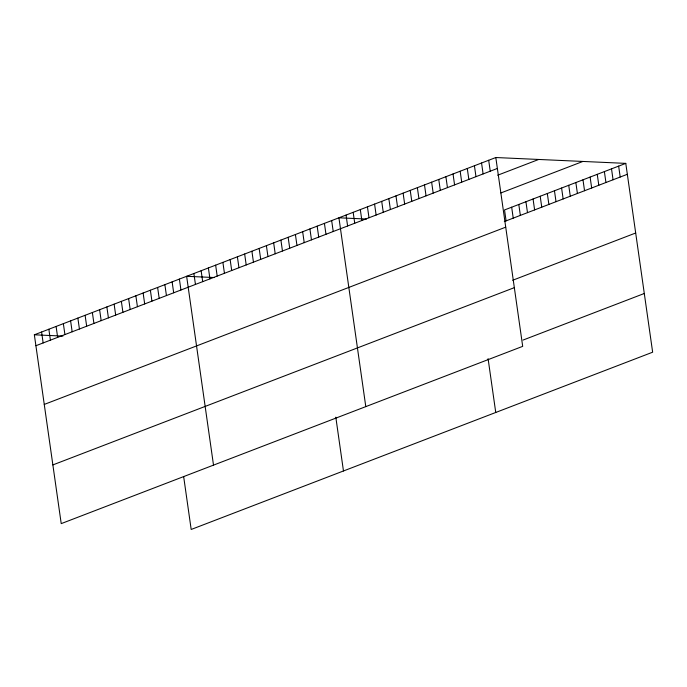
<?xml version="1.0" encoding="UTF-8"?>
<svg xmlns="http://www.w3.org/2000/svg" width="687" height="687" viewBox="0 0 687 687"><rect width="100%" height="100%" fill="white"/><g stroke="black" fill="none" stroke-linecap="round" stroke-linejoin="round"><path stroke-width="1.03" d="M495.816 157.529L522.695 346.351L61.22 523.623L34.35 334.801L495.816 157.529L625.78 163.377L652.65 352.199L191.184 529.471L183.661 476.632M35.904 345.724L497.371 168.452M497.697 175.211L538.702 159.461M500.875 192.953L582.894 161.445M625.78 163.377L504.533 209.947L506.087 220.87M504.31 221.558L627.334 174.292M44.26 404.428L505.726 227.157M512.665 280.262L635.69 233.005M52.865 464.919L514.34 287.647M523.056 340.065L644.294 293.486M366.489 219.041L338.923 217.805L365.793 406.627M214.207 277.539L186.632 276.303L213.511 465.125M34.35 334.801L62.938 336.089M618.644 166.117L620.198 177.031M611.516 168.856L613.07 179.779M604.38 171.595L605.934 182.519M597.252 174.335L598.806 185.258M590.116 177.074L591.67 187.998M582.988 179.814L584.543 190.737M575.852 182.553L577.406 193.476M568.724 185.292L570.279 196.216M561.588 188.032L563.142 198.955M554.461 190.771L556.015 201.695M547.324 193.511L548.879 204.434M540.197 196.25L541.751 207.173M533.06 198.99L534.615 209.913M525.933 201.729L527.487 212.652M518.797 204.468L520.351 215.392M511.669 207.208L513.223 218.131M488.689 160.269L490.243 171.192M481.553 163.008L483.107 173.931M474.425 165.747L475.979 176.671M467.289 168.487L468.843 179.41M488.088 358.657L495.748 412.475M460.161 171.226L461.716 182.149M453.025 173.966L454.579 184.889M445.897 176.705L447.452 187.628M438.761 179.444L440.315 190.368M431.634 182.184L433.188 193.107M424.497 184.923L426.052 195.847M417.37 187.663L418.924 198.586M410.233 190.402L411.788 201.325M403.106 193.141L404.66 204.065M395.97 195.881L397.524 206.804M388.842 198.62L390.396 209.544M381.706 201.36L383.26 212.283M374.578 204.099L376.132 215.022M367.442 206.839L368.996 217.762M360.314 209.587L361.869 220.501M353.178 212.326L354.732 223.241M346.05 215.065L347.605 225.98M331.666 220.587L333.221 231.51M324.419 223.369L325.973 234.293M317.162 226.16L318.716 237.075M309.914 228.943L311.469 239.866M335.806 417.155L343.466 470.973M302.658 231.734L304.212 242.648M295.41 234.516L296.964 245.439M288.154 237.298L289.708 248.222M280.906 240.089L282.46 251.004M273.658 242.872L275.212 253.795M266.401 245.663L267.956 256.577M259.154 248.445L260.708 259.368M251.897 251.227L253.451 262.151M244.649 254.018L246.204 264.933M237.393 256.801L238.947 267.724M230.145 259.592L231.699 270.506M222.889 262.374L224.443 273.297M215.641 265.156L217.195 276.08M208.393 267.947L209.947 278.862M201.136 270.73L202.691 281.653M193.889 273.512L195.443 284.435M179.384 279.085L180.939 290.008M172.128 281.876L173.682 292.791M164.88 284.658L166.434 295.582M157.624 287.441L159.178 298.364M150.376 290.232L151.93 301.146M143.128 293.014L144.682 303.937M135.871 295.805L137.426 306.72M128.624 298.587L130.178 309.511M121.367 301.37L122.921 312.293M114.119 304.161L115.674 315.075M106.863 306.943L108.417 317.866M99.615 309.734L101.169 320.649M92.367 312.516L93.921 323.44M85.111 315.299L86.665 326.222M77.863 318.09L79.417 329.004M70.606 320.872L72.161 331.795M63.359 323.663L64.913 334.578M56.102 326.445L57.656 337.369M48.854 329.228L50.409 340.151M41.598 332.019L43.152 342.933"/></g></svg>
